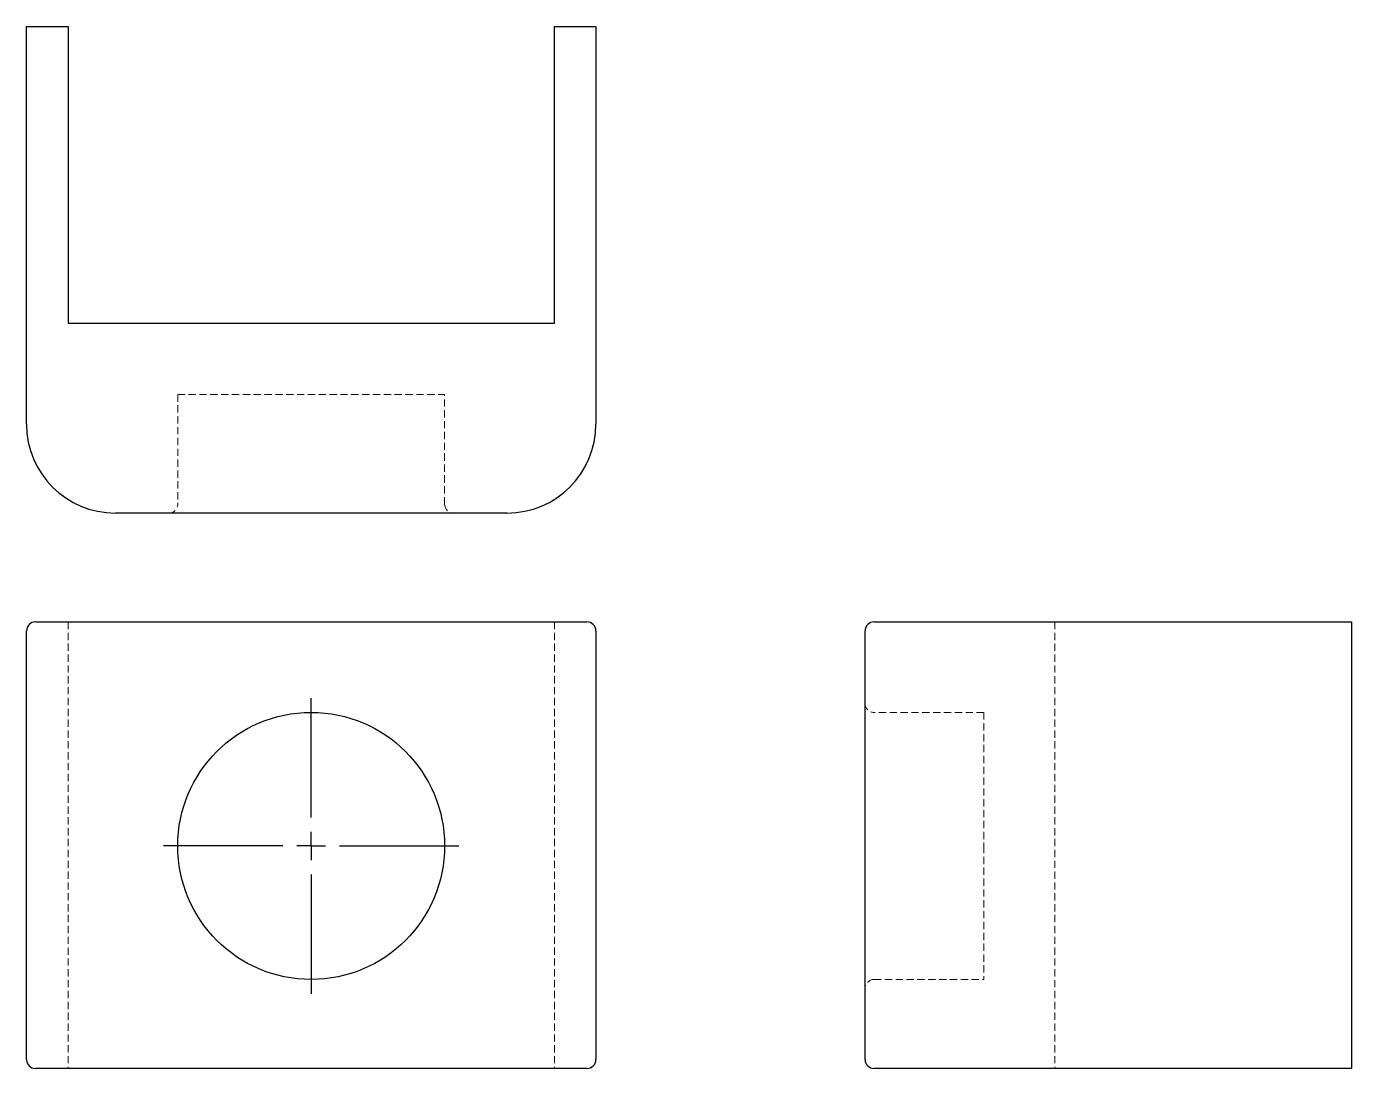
# Model space of a CAD drawing. Header units: millimetres. Extents: x 33 to 266, y 18 to 201.
import ezdxf

# ---------------------------------------------------------------- set-up
doc = ezdxf.new("R2010")
doc.units = ezdxf.units.MM
doc.linetypes.add('HIDDEN', pattern=[1.905, 1.27, -0.635])
doc.layers.add('10', color=7, linetype='Continuous')

# ---------------------------------------------------------------- blocks, each defined once
blk = doc.blocks.new('SW_CENTERMARKSYMBOL_0')
at = {"layer": '10', "color": 0}
for p, q in [((0, 5), (0, 25.94)), ((0, 0), (0, 2.5)), ((-5, 0), (-25.94, 0)), ((0, 0), (-2.5, 0)), ((0, 0), (0, -2.5)), ((0, 0), (2.5, 0)), ((5, 0), (25.94, 0)), ((0, -5), (0, -25.94))]:
    blk.add_line(p, q, dxfattribs=at)

msp = doc.modelspace()

# ---------------------------------------------------------------- linework, layer by layer
at = {"color": 7, "linetype": 'Continuous', "lineweight": 25}
for p, q in [((33, 130.92), (33, 200.71)), ((33, 200.71), (34.56, 200.71)), ((34.56, 200.71), (40.29, 200.71)), ((40.29, 200.71), (40.29, 148.63)), ((125.71, 148.63), (125.71, 200.71)), ((125.71, 200.71), (131.44, 200.71)), ((131.44, 200.71), (133, 200.71)), ((133, 200.71), (133, 130.92)), ((40.29, 148.63), (125.71, 148.63)), ((117.38, 115.29), (48.62, 115.29)), ((34.56, 96.19), (48.62, 96.19)), ((48.62, 96.19), (117.38, 96.19)), ((117.38, 96.19), (131.44, 96.19)), ((181.85, 96.19), (195.92, 96.19)), ((195.92, 96.19), (265.71, 96.19)), ((265.71, 96.19), (265.71, 94.63)), ((33, 19.37), (33, 94.63)), ((133, 94.63), (133, 19.37)), ((180.29, 19.37), (180.29, 94.63)), ((265.71, 94.63), (265.71, 19.37)), ((265.71, 19.37), (265.71, 17.81)), ((48.62, 17.81), (34.56, 17.81)), ((117.38, 17.81), (48.62, 17.81)), ((131.44, 17.81), (117.38, 17.81)), ((195.92, 17.81), (181.85, 17.81)), ((265.71, 17.81), (195.92, 17.81))]:
    msp.add_line(p, q, dxfattribs=at)
at = {"color": 7, "linetype": 'HIDDEN', "lineweight": 18}
for p, q in [((59.56, 136.12), (106.44, 136.12)), ((59.56, 136.12), (59.56, 116.85)), ((106.44, 116.85), (106.44, 136.12)), ((40.29, 96.19), (40.29, 17.81)), ((125.71, 96.19), (125.71, 17.81)), ((213.63, 96.19), (213.63, 17.81)), ((201.12, 80.31), (181.85, 80.31)), ((201.12, 80.31), (201.12, 56.87)), ((201.12, 56.87), (201.12, 33.43)), ((181.85, 33.43), (201.12, 33.43))]:
    msp.add_line(p, q, dxfattribs=at)
at = {"color": 7, "linetype": 'Continuous', "lineweight": 25}
msp.add_circle((83, 56.87), 23.44, dxfattribs=at)
for centre, radius, start, end in [((48.62, 130.92), 15.62, 180, 270), ((117.38, 130.92), 15.62, 270, 0), ((34.56, 94.63), 1.56, 90, 180), ((131.44, 94.63), 1.56, 0, 90), ((181.85, 94.63), 1.56, 90, 180), ((34.56, 19.37), 1.56, 180, 270), ((131.44, 19.37), 1.56, 270, 0), ((181.85, 19.37), 1.56, 180, 270)]:
    msp.add_arc(centre, radius, start, end, dxfattribs=at)
at = {"color": 7, "linetype": 'HIDDEN', "lineweight": 18}
for centre, start, end in [((58, 116.85), 270, 0), ((108, 116.85), 180, 270), ((181.85, 81.87), 180, 270), ((181.85, 31.87), 90, 180)]:
    msp.add_arc(centre, 1.56, start, end, dxfattribs=at)

# ---------------------------------------------------------------- block references
at = {"layer": '10'}
msp.add_blockref('SW_CENTERMARKSYMBOL_0', (83, 56.87), dxfattribs=at)

doc.saveas('drawing.dxf')
